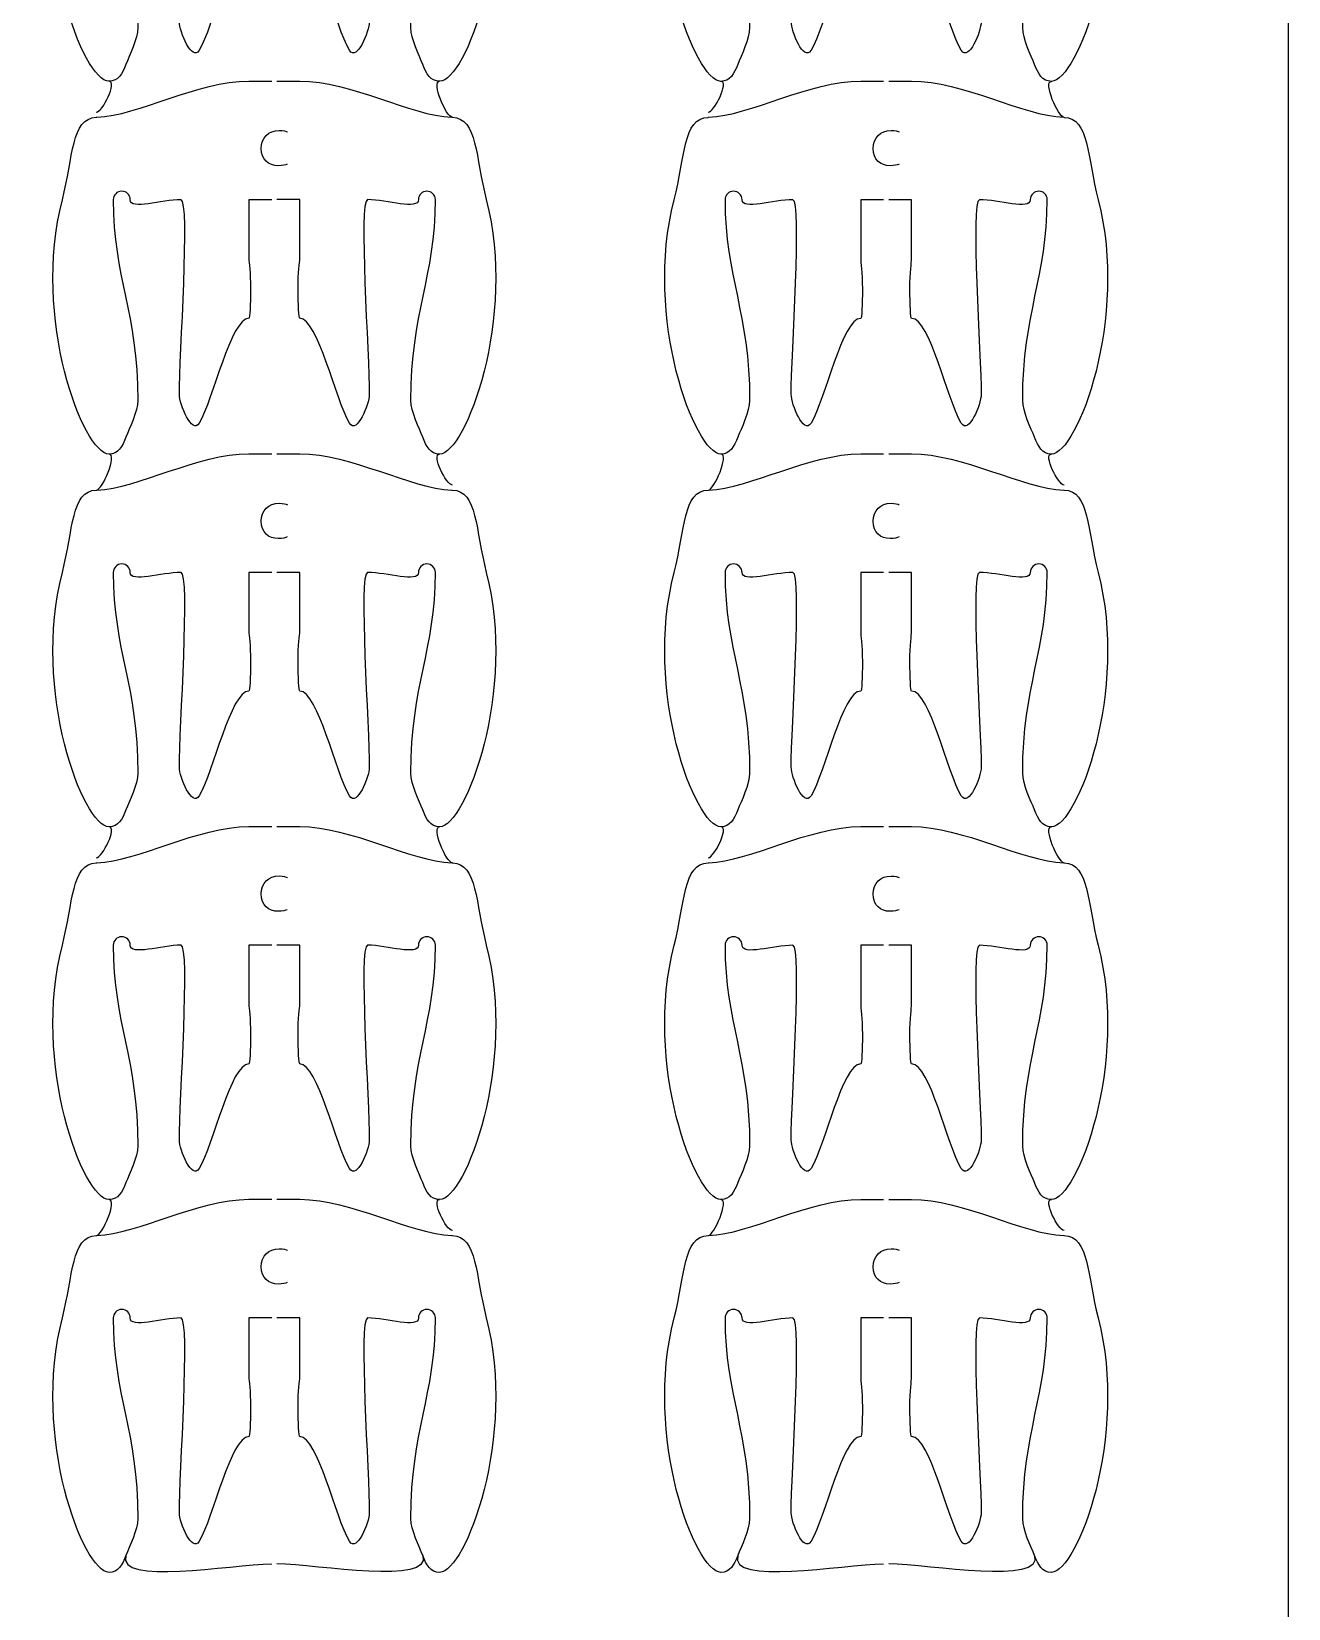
# Model space of a CAD drawing. Extents: x 0 to 300, y 0 to 300.
# Drawn here: x 225.9 to 300, y 114.1 to 207.1 of the extents above; entities that cross this region are included whole.
import ezdxf

# ---------------------------------------------------------------- set-up
doc = ezdxf.new("R2010")
doc.units = 0
doc.header["$MEASUREMENT"] = 0
doc.layers.add('DEFAULT', color=7, linetype='CONTINUOUS')

msp = doc.modelspace()

# ---------------------------------------------------------------- linework, layer by layer
at = {"layer": 'DEFAULT', "color": 1}
msp.add_lwpolyline([(299.999, 5.252), (299.999, 294.949)], dxfattribs=at)
for points, knots in [([(240.045, 219.146), (239.596, 219.146), (239.147, 219.146), (238.698, 219.146), (238.698, 217.98), (238.698, 216.813), (238.698, 215.647), (238.698, 215.47), (238.796, 214.863), (238.796, 213.897), (238.796, 212.93), (238.754, 212.147), (238.698, 212.147), (237.611, 212.147), (236.591, 207.328), (235.769, 205.973), (235.336, 205.257), (234.598, 207.085), (234.598, 207.656), (234.598, 209.868), (235.247, 219.146), (234.697, 219.146), (233.547, 219.146), (231.698, 218.511), (231.698, 219.146), (231.698, 219.421), (231.473, 219.647), (231.197, 219.647), (230.922, 219.647), (230.697, 219.421), (230.697, 219.146), (230.697, 214.542), (232.146, 212.496), (232.146, 207.307), (232.146, 206.651), (231.649, 205.642), (231.448, 205.141), (231.222, 204.583), (231.003, 204.139), (230.45, 204.139), (228.929, 204.139), (225.881, 212.189), (227.698, 219.146), (228.347, 221.64), (228.216, 223.962), (229.695, 224.004), (229.705, 224.004), (229.712, 224.004), (229.723, 224.007), (232.168, 224.096), (235.667, 226.145), (238.698, 226.145), (239.147, 226.145), (239.596, 226.145), (240.045, 226.145)], [0, 0, 0, 0, 3.82, 3.82, 3.82, 13.74, 13.74, 13.74, 14.74, 14.74, 14.74, 15.74, 15.74, 15.74, 16.74, 16.74, 16.74, 17.74, 17.74, 17.74, 18.74, 18.74, 18.74, 19.74, 19.74, 19.74, 20.74, 20.74, 20.74, 21.74, 21.74, 21.74, 22.74, 22.74, 22.74, 23.74, 23.74, 23.74, 24.74, 24.74, 24.74, 25.74, 25.74, 25.74, 26.74, 26.74, 26.74, 27.74, 27.74, 27.74, 28.74, 28.74, 28.74, 32.56, 32.56, 32.56, 32.56]), ([(240.349, 226.145), (240.798, 226.145), (241.247, 226.145), (241.696, 226.145), (244.726, 226.145), (248.226, 224.096), (250.671, 224.007), (250.681, 224.004), (250.688, 224.004), (250.699, 224.004), (252.177, 223.962), (252.047, 221.64), (252.696, 219.146), (254.513, 212.189), (251.465, 204.139), (249.944, 204.139), (249.39, 204.139), (249.168, 204.583), (248.946, 205.141), (248.741, 205.642), (248.247, 206.651), (248.247, 207.307), (248.247, 212.496), (249.697, 214.542), (249.697, 219.146), (249.697, 219.421), (249.471, 219.647), (249.196, 219.647), (248.921, 219.647), (248.695, 219.421), (248.695, 219.146), (248.695, 218.511), (246.847, 219.146), (245.697, 219.146), (245.146, 219.146), (245.799, 209.868), (245.799, 207.656), (245.799, 207.085), (245.062, 205.257), (244.628, 205.973), (243.802, 207.328), (242.783, 212.147), (241.696, 212.147), (241.643, 212.147), (241.597, 212.93), (241.597, 213.897), (241.597, 214.863), (241.696, 215.47), (241.696, 215.647), (241.696, 216.813), (241.696, 217.98), (241.696, 219.146), (241.247, 219.146), (240.798, 219.146), (240.349, 219.146)], [0, 0, 0, 0, 3.82, 3.82, 3.82, 4.82, 4.82, 4.82, 5.82, 5.82, 5.82, 6.82, 6.82, 6.82, 7.82, 7.82, 7.82, 8.82, 8.82, 8.82, 9.82, 9.82, 9.82, 10.82, 10.82, 10.82, 11.82, 11.82, 11.82, 12.82, 12.82, 12.82, 13.82, 13.82, 13.82, 14.82, 14.82, 14.82, 15.82, 15.82, 15.82, 16.82, 16.82, 16.82, 17.82, 17.82, 17.82, 18.82, 18.82, 18.82, 28.74, 28.74, 28.74, 32.56, 32.56, 32.56, 32.56]), ([(276.124, 219.145), (275.675, 219.145), (275.226, 219.145), (274.777, 219.145), (274.777, 217.979), (274.777, 216.812), (274.777, 215.646), (274.777, 215.469), (274.875, 214.862), (274.875, 213.896), (274.875, 212.929), (274.833, 212.146), (274.777, 212.146), (273.69, 212.146), (272.67, 207.327), (271.849, 205.972), (271.415, 205.256), (270.677, 207.084), (270.677, 207.655), (270.677, 209.867), (271.326, 219.145), (270.776, 219.145), (269.626, 219.145), (267.777, 218.51), (267.777, 219.145), (267.777, 219.42), (267.552, 219.646), (267.277, 219.646), (267.001, 219.646), (266.776, 219.42), (266.776, 219.145), (266.776, 214.541), (268.225, 212.495), (268.225, 207.306), (268.225, 206.65), (267.728, 205.641), (267.527, 205.14), (267.301, 204.582), (267.082, 204.138), (266.529, 204.138), (265.008, 204.138), (261.96, 212.188), (263.777, 219.145), (264.426, 221.639), (264.296, 223.96), (265.774, 224.003), (265.784, 224.003), (265.791, 224.003), (265.802, 224.006), (268.247, 224.095), (271.746, 226.144), (274.777, 226.144), (275.226, 226.144), (275.675, 226.144), (276.124, 226.144)], [0, 0, 0, 0, 3.82, 3.82, 3.82, 13.74, 13.74, 13.74, 14.74, 14.74, 14.74, 15.74, 15.74, 15.74, 16.74, 16.74, 16.74, 17.74, 17.74, 17.74, 18.74, 18.74, 18.74, 19.74, 19.74, 19.74, 20.74, 20.74, 20.74, 21.74, 21.74, 21.74, 22.74, 22.74, 22.74, 23.74, 23.74, 23.74, 24.74, 24.74, 24.74, 25.74, 25.74, 25.74, 26.74, 26.74, 26.74, 27.74, 27.74, 27.74, 28.74, 28.74, 28.74, 32.56, 32.56, 32.56, 32.56]), ([(276.428, 226.144), (276.877, 226.144), (277.326, 226.144), (277.775, 226.144), (280.806, 226.144), (284.305, 224.095), (286.75, 224.006), (286.76, 224.003), (286.767, 224.003), (286.778, 224.003), (288.256, 223.96), (288.126, 221.639), (288.775, 219.145), (290.592, 212.188), (287.544, 204.138), (286.023, 204.138), (285.469, 204.138), (285.247, 204.582), (285.025, 205.14), (284.82, 205.641), (284.326, 206.65), (284.326, 207.306), (284.326, 212.495), (285.776, 214.541), (285.776, 219.145), (285.776, 219.42), (285.55, 219.646), (285.275, 219.646), (285, 219.646), (284.774, 219.42), (284.774, 219.145), (284.774, 218.51), (282.926, 219.145), (281.776, 219.145), (281.225, 219.145), (281.878, 209.867), (281.878, 207.655), (281.878, 207.084), (281.141, 205.256), (280.707, 205.972), (279.881, 207.327), (278.862, 212.146), (277.775, 212.146), (277.722, 212.146), (277.676, 212.929), (277.676, 213.896), (277.676, 214.862), (277.775, 215.469), (277.775, 215.646), (277.775, 216.812), (277.775, 217.979), (277.775, 219.145), (277.326, 219.145), (276.877, 219.145), (276.428, 219.145)], [0, 0, 0, 0, 3.82, 3.82, 3.82, 4.82, 4.82, 4.82, 5.82, 5.82, 5.82, 6.82, 6.82, 6.82, 7.82, 7.82, 7.82, 8.82, 8.82, 8.82, 9.82, 9.82, 9.82, 10.82, 10.82, 10.82, 11.82, 11.82, 11.82, 12.82, 12.82, 12.82, 13.82, 13.82, 13.82, 14.82, 14.82, 14.82, 15.82, 15.82, 15.82, 16.82, 16.82, 16.82, 17.82, 17.82, 17.82, 18.82, 18.82, 18.82, 28.74, 28.74, 28.74, 32.56, 32.56, 32.56, 32.56]), ([(240.045, 197.157), (239.596, 197.157), (239.147, 197.157), (238.698, 197.157), (238.698, 195.991), (238.698, 194.824), (238.698, 193.658), (238.698, 193.482), (238.796, 192.875), (238.796, 191.908), (238.796, 190.942), (238.754, 190.158), (238.698, 190.158), (237.611, 190.158), (236.591, 185.339), (235.769, 183.981), (235.336, 183.269), (234.598, 185.092), (234.598, 185.668), (234.598, 187.879), (235.247, 197.157), (234.697, 197.157), (233.547, 197.157), (231.698, 196.522), (231.698, 197.157), (231.698, 197.433), (231.473, 197.658), (231.197, 197.658), (230.922, 197.658), (230.697, 197.433), (230.697, 197.157), (230.697, 192.554), (232.146, 190.508), (232.146, 185.318), (232.146, 184.662), (231.649, 183.653), (231.448, 183.152), (231.222, 182.595), (231.003, 182.15), (230.45, 182.15), (228.929, 182.15), (225.881, 190.201), (227.698, 197.157), (228.347, 199.652), (228.216, 201.973), (229.695, 202.015), (229.705, 202.015), (229.712, 202.015), (229.723, 202.019), (232.168, 202.107), (235.667, 204.157), (238.698, 204.157), (239.147, 204.157), (239.596, 204.157), (240.045, 204.157)], [0, 0, 0, 0, 3.82, 3.82, 3.82, 13.74, 13.74, 13.74, 14.74, 14.74, 14.74, 15.74, 15.74, 15.74, 16.74, 16.74, 16.74, 17.74, 17.74, 17.74, 18.74, 18.74, 18.74, 19.74, 19.74, 19.74, 20.74, 20.74, 20.74, 21.74, 21.74, 21.74, 22.74, 22.74, 22.74, 23.74, 23.74, 23.74, 24.74, 24.74, 24.74, 25.74, 25.74, 25.74, 26.74, 26.74, 26.74, 27.74, 27.74, 27.74, 28.74, 28.74, 28.74, 32.56, 32.56, 32.56, 32.56]), ([(240.349, 204.157), (240.798, 204.157), (241.247, 204.157), (241.696, 204.157), (244.726, 204.157), (248.226, 202.107), (250.671, 202.019), (250.681, 202.015), (250.688, 202.015), (250.699, 202.015), (252.177, 201.973), (252.047, 199.652), (252.696, 197.158), (254.513, 190.201), (251.465, 182.15), (249.944, 182.15), (249.39, 182.15), (249.168, 182.595), (248.946, 183.152), (248.741, 183.653), (248.247, 184.662), (248.247, 185.318), (248.247, 190.508), (249.697, 192.554), (249.697, 197.158), (249.697, 197.433), (249.471, 197.658), (249.196, 197.658), (248.921, 197.658), (248.695, 197.433), (248.695, 197.158), (248.695, 196.523), (246.847, 197.158), (245.697, 197.158), (245.146, 197.158), (245.799, 187.879), (245.799, 185.668), (245.799, 185.093), (245.062, 183.269), (244.628, 183.981), (243.802, 185.339), (242.783, 190.158), (241.696, 190.158), (241.643, 190.158), (241.597, 190.942), (241.597, 191.908), (241.597, 192.875), (241.696, 193.482), (241.696, 193.658), (241.696, 194.824), (241.696, 195.991), (241.696, 197.158), (241.247, 197.158), (240.798, 197.158), (240.349, 197.158)], [0, 0, 0, 0, 3.82, 3.82, 3.82, 4.82, 4.82, 4.82, 5.82, 5.82, 5.82, 6.82, 6.82, 6.82, 7.82, 7.82, 7.82, 8.82, 8.82, 8.82, 9.82, 9.82, 9.82, 10.82, 10.82, 10.82, 11.82, 11.82, 11.82, 12.82, 12.82, 12.82, 13.82, 13.82, 13.82, 14.82, 14.82, 14.82, 15.82, 15.82, 15.82, 16.82, 16.82, 16.82, 17.82, 17.82, 17.82, 18.82, 18.82, 18.82, 28.74, 28.74, 28.74, 32.56, 32.56, 32.56, 32.56]), ([(276.124, 197.156), (275.675, 197.156), (275.226, 197.156), (274.777, 197.156), (274.777, 195.99), (274.777, 194.823), (274.777, 193.657), (274.777, 193.48), (274.875, 192.874), (274.875, 191.907), (274.875, 190.94), (274.833, 190.157), (274.777, 190.157), (273.69, 190.157), (272.67, 185.338), (271.849, 183.98), (271.415, 183.268), (270.677, 185.091), (270.677, 185.666), (270.677, 187.878), (271.326, 197.156), (270.776, 197.156), (269.626, 197.156), (267.777, 196.521), (267.777, 197.156), (267.777, 197.432), (267.552, 197.657), (267.277, 197.657), (267.001, 197.657), (266.776, 197.432), (266.776, 197.156), (266.776, 192.553), (268.225, 190.507), (268.225, 185.317), (268.225, 184.661), (267.728, 183.652), (267.527, 183.151), (267.301, 182.594), (267.082, 182.149), (266.529, 182.149), (265.008, 182.149), (261.96, 190.2), (263.777, 197.156), (264.426, 199.651), (264.296, 201.972), (265.774, 202.014), (265.784, 202.014), (265.791, 202.014), (265.802, 202.018), (268.247, 202.106), (271.746, 204.156), (274.777, 204.156), (275.226, 204.156), (275.675, 204.156), (276.124, 204.156)], [0, 0, 0, 0, 3.82, 3.82, 3.82, 13.74, 13.74, 13.74, 14.74, 14.74, 14.74, 15.74, 15.74, 15.74, 16.74, 16.74, 16.74, 17.74, 17.74, 17.74, 18.74, 18.74, 18.74, 19.74, 19.74, 19.74, 20.74, 20.74, 20.74, 21.74, 21.74, 21.74, 22.74, 22.74, 22.74, 23.74, 23.74, 23.74, 24.74, 24.74, 24.74, 25.74, 25.74, 25.74, 26.74, 26.74, 26.74, 27.74, 27.74, 27.74, 28.74, 28.74, 28.74, 32.56, 32.56, 32.56, 32.56]), ([(276.428, 204.156), (276.877, 204.156), (277.326, 204.156), (277.775, 204.156), (280.806, 204.156), (284.305, 202.106), (286.75, 202.018), (286.76, 202.014), (286.767, 202.014), (286.778, 202.014), (288.256, 201.972), (288.126, 199.651), (288.775, 197.156), (290.592, 190.2), (287.544, 182.149), (286.023, 182.149), (285.469, 182.149), (285.247, 182.594), (285.025, 183.151), (284.82, 183.652), (284.326, 184.661), (284.326, 185.317), (284.326, 190.507), (285.776, 192.553), (285.776, 197.156), (285.776, 197.432), (285.55, 197.657), (285.275, 197.657), (285, 197.657), (284.774, 197.432), (284.774, 197.156), (284.774, 196.521), (282.926, 197.156), (281.776, 197.156), (281.225, 197.156), (281.878, 187.878), (281.878, 185.666), (281.878, 185.091), (281.141, 183.268), (280.707, 183.98), (279.881, 185.338), (278.862, 190.157), (277.775, 190.157), (277.722, 190.157), (277.676, 190.94), (277.676, 191.907), (277.676, 192.874), (277.775, 193.48), (277.775, 193.657), (277.775, 194.823), (277.775, 195.99), (277.775, 197.156), (277.326, 197.156), (276.877, 197.156), (276.428, 197.156)], [0, 0, 0, 0, 3.82, 3.82, 3.82, 4.82, 4.82, 4.82, 5.82, 5.82, 5.82, 6.82, 6.82, 6.82, 7.82, 7.82, 7.82, 8.82, 8.82, 8.82, 9.82, 9.82, 9.82, 10.82, 10.82, 10.82, 11.82, 11.82, 11.82, 12.82, 12.82, 12.82, 13.82, 13.82, 13.82, 14.82, 14.82, 14.82, 15.82, 15.82, 15.82, 16.82, 16.82, 16.82, 17.82, 17.82, 17.82, 18.82, 18.82, 18.82, 28.74, 28.74, 28.74, 32.56, 32.56, 32.56, 32.56]), ([(240.045, 175.169), (239.596, 175.169), (239.147, 175.169), (238.698, 175.169), (238.698, 174.002), (238.698, 172.836), (238.698, 171.669), (238.698, 171.493), (238.796, 170.886), (238.796, 169.92), (238.796, 168.953), (238.754, 168.17), (238.698, 168.17), (237.611, 168.17), (236.591, 163.347), (235.769, 161.993), (235.336, 161.28), (234.598, 163.104), (234.598, 163.675), (234.598, 165.887), (235.247, 175.169), (234.697, 175.169), (233.547, 175.169), (231.698, 174.534), (231.698, 175.169), (231.698, 175.444), (231.473, 175.67), (231.197, 175.67), (230.922, 175.67), (230.697, 175.444), (230.697, 175.169), (230.697, 170.565), (232.146, 168.519), (232.146, 163.33), (232.146, 162.673), (231.649, 161.665), (231.448, 161.164), (231.222, 160.606), (231.003, 160.162), (230.45, 160.162), (228.929, 160.162), (225.881, 168.212), (227.698, 175.169), (228.347, 177.663), (228.216, 179.984), (229.695, 180.027), (229.705, 180.027), (229.712, 180.027), (229.723, 180.03), (232.168, 180.118), (235.667, 182.168), (238.698, 182.168), (239.147, 182.168), (239.596, 182.168), (240.045, 182.168)], [0, 0, 0, 0, 3.82, 3.82, 3.82, 13.74, 13.74, 13.74, 14.74, 14.74, 14.74, 15.74, 15.74, 15.74, 16.74, 16.74, 16.74, 17.74, 17.74, 17.74, 18.74, 18.74, 18.74, 19.74, 19.74, 19.74, 20.74, 20.74, 20.74, 21.74, 21.74, 21.74, 22.74, 22.74, 22.74, 23.74, 23.74, 23.74, 24.74, 24.74, 24.74, 25.74, 25.74, 25.74, 26.74, 26.74, 26.74, 27.74, 27.74, 27.74, 28.74, 28.74, 28.74, 32.56, 32.56, 32.56, 32.56]), ([(240.349, 182.168), (240.798, 182.168), (241.247, 182.168), (241.696, 182.168), (244.726, 182.168), (248.226, 180.118), (250.671, 180.03), (250.681, 180.027), (250.688, 180.027), (250.699, 180.027), (252.177, 179.984), (252.047, 177.663), (252.696, 175.169), (254.513, 168.212), (251.465, 160.162), (249.944, 160.162), (249.39, 160.162), (249.168, 160.606), (248.946, 161.164), (248.741, 161.665), (248.247, 162.673), (248.247, 163.33), (248.247, 168.519), (249.697, 170.565), (249.697, 175.169), (249.697, 175.444), (249.471, 175.67), (249.196, 175.67), (248.921, 175.67), (248.695, 175.444), (248.695, 175.169), (248.695, 174.534), (246.847, 175.169), (245.697, 175.169), (245.146, 175.169), (245.799, 165.887), (245.799, 163.675), (245.799, 163.104), (245.062, 161.28), (244.628, 161.993), (243.802, 163.347), (242.783, 168.17), (241.696, 168.17), (241.643, 168.17), (241.597, 168.953), (241.597, 169.92), (241.597, 170.886), (241.696, 171.493), (241.696, 171.669), (241.696, 172.836), (241.696, 174.002), (241.696, 175.169), (241.247, 175.169), (240.798, 175.169), (240.349, 175.169)], [0, 0, 0, 0, 3.82, 3.82, 3.82, 4.82, 4.82, 4.82, 5.82, 5.82, 5.82, 6.82, 6.82, 6.82, 7.82, 7.82, 7.82, 8.82, 8.82, 8.82, 9.82, 9.82, 9.82, 10.82, 10.82, 10.82, 11.82, 11.82, 11.82, 12.82, 12.82, 12.82, 13.82, 13.82, 13.82, 14.82, 14.82, 14.82, 15.82, 15.82, 15.82, 16.82, 16.82, 16.82, 17.82, 17.82, 17.82, 18.82, 18.82, 18.82, 28.74, 28.74, 28.74, 32.56, 32.56, 32.56, 32.56]), ([(276.124, 175.168), (275.675, 175.168), (275.226, 175.168), (274.777, 175.168), (274.777, 174.001), (274.777, 172.835), (274.777, 171.668), (274.777, 171.492), (274.875, 170.885), (274.875, 169.918), (274.875, 168.952), (274.833, 168.169), (274.777, 168.169), (273.69, 168.169), (272.67, 163.346), (271.849, 161.992), (271.415, 161.279), (270.677, 163.103), (270.677, 163.674), (270.677, 165.886), (271.326, 175.168), (270.776, 175.168), (269.626, 175.168), (267.777, 174.533), (267.777, 175.168), (267.777, 175.443), (267.552, 175.669), (267.277, 175.669), (267.001, 175.669), (266.776, 175.443), (266.776, 175.168), (266.776, 170.564), (268.225, 168.518), (268.225, 163.329), (268.225, 162.672), (267.728, 161.663), (267.527, 161.163), (267.301, 160.605), (267.082, 160.161), (266.529, 160.161), (265.008, 160.161), (261.96, 168.211), (263.777, 175.168), (264.426, 177.662), (264.296, 179.983), (265.774, 180.026), (265.784, 180.026), (265.791, 180.026), (265.802, 180.029), (268.247, 180.117), (271.746, 182.167), (274.777, 182.167), (275.226, 182.167), (275.675, 182.167), (276.124, 182.167)], [0, 0, 0, 0, 3.82, 3.82, 3.82, 13.74, 13.74, 13.74, 14.74, 14.74, 14.74, 15.74, 15.74, 15.74, 16.74, 16.74, 16.74, 17.74, 17.74, 17.74, 18.74, 18.74, 18.74, 19.74, 19.74, 19.74, 20.74, 20.74, 20.74, 21.74, 21.74, 21.74, 22.74, 22.74, 22.74, 23.74, 23.74, 23.74, 24.74, 24.74, 24.74, 25.74, 25.74, 25.74, 26.74, 26.74, 26.74, 27.74, 27.74, 27.74, 28.74, 28.74, 28.74, 32.56, 32.56, 32.56, 32.56]), ([(276.428, 182.167), (276.877, 182.167), (277.326, 182.167), (277.775, 182.167), (280.806, 182.167), (284.305, 180.117), (286.75, 180.029), (286.76, 180.026), (286.767, 180.026), (286.778, 180.026), (288.256, 179.983), (288.126, 177.662), (288.775, 175.168), (290.592, 168.211), (287.544, 160.161), (286.023, 160.161), (285.469, 160.161), (285.247, 160.605), (285.025, 161.163), (284.82, 161.663), (284.326, 162.672), (284.326, 163.329), (284.326, 168.518), (285.776, 170.564), (285.776, 175.168), (285.776, 175.443), (285.55, 175.669), (285.275, 175.669), (285, 175.669), (284.774, 175.443), (284.774, 175.168), (284.774, 174.533), (282.926, 175.168), (281.776, 175.168), (281.225, 175.168), (281.878, 165.886), (281.878, 163.674), (281.878, 163.103), (281.141, 161.279), (280.707, 161.992), (279.881, 163.346), (278.862, 168.169), (277.775, 168.169), (277.722, 168.169), (277.676, 168.952), (277.676, 169.918), (277.676, 170.885), (277.775, 171.492), (277.775, 171.668), (277.775, 172.835), (277.775, 174.001), (277.775, 175.168), (277.326, 175.168), (276.877, 175.168), (276.428, 175.168)], [0, 0, 0, 0, 3.82, 3.82, 3.82, 4.82, 4.82, 4.82, 5.82, 5.82, 5.82, 6.82, 6.82, 6.82, 7.82, 7.82, 7.82, 8.82, 8.82, 8.82, 9.82, 9.82, 9.82, 10.82, 10.82, 10.82, 11.82, 11.82, 11.82, 12.82, 12.82, 12.82, 13.82, 13.82, 13.82, 14.82, 14.82, 14.82, 15.82, 15.82, 15.82, 16.82, 16.82, 16.82, 17.82, 17.82, 17.82, 18.82, 18.82, 18.82, 28.74, 28.74, 28.74, 32.56, 32.56, 32.56, 32.56]), ([(240.045, 153.177), (239.596, 153.177), (239.147, 153.177), (238.698, 153.177), (238.698, 152.01), (238.698, 150.844), (238.698, 149.677), (238.698, 149.501), (238.796, 148.894), (238.796, 147.927), (238.796, 146.961), (238.754, 146.178), (238.698, 146.178), (237.611, 146.178), (236.591, 141.359), (235.769, 140.004), (235.336, 139.288), (234.598, 141.115), (234.598, 141.687), (234.598, 143.899), (235.247, 153.177), (234.697, 153.177), (233.547, 153.177), (231.698, 152.542), (231.698, 153.177), (231.698, 153.452), (231.473, 153.678), (231.197, 153.678), (230.922, 153.678), (230.697, 153.452), (230.697, 153.177), (230.697, 148.573), (232.146, 146.527), (232.146, 141.337), (232.146, 140.681), (231.649, 139.672), (231.448, 139.171), (231.222, 138.614), (231.003, 138.17), (230.45, 138.17), (228.929, 138.17), (225.881, 146.22), (227.698, 153.177), (228.347, 155.671), (228.216, 157.992), (229.695, 158.034), (229.705, 158.034), (229.712, 158.034), (229.723, 158.038), (232.168, 158.126), (235.667, 160.176), (238.698, 160.176), (239.147, 160.176), (239.596, 160.176), (240.045, 160.176)], [0, 0, 0, 0, 3.82, 3.82, 3.82, 13.74, 13.74, 13.74, 14.74, 14.74, 14.74, 15.74, 15.74, 15.74, 16.74, 16.74, 16.74, 17.74, 17.74, 17.74, 18.74, 18.74, 18.74, 19.74, 19.74, 19.74, 20.74, 20.74, 20.74, 21.74, 21.74, 21.74, 22.74, 22.74, 22.74, 23.74, 23.74, 23.74, 24.74, 24.74, 24.74, 25.74, 25.74, 25.74, 26.74, 26.74, 26.74, 27.74, 27.74, 27.74, 28.74, 28.74, 28.74, 32.56, 32.56, 32.56, 32.56]), ([(240.349, 160.176), (240.798, 160.176), (241.247, 160.176), (241.696, 160.176), (244.726, 160.176), (248.226, 158.126), (250.671, 158.038), (250.681, 158.034), (250.688, 158.034), (250.699, 158.034), (252.177, 157.992), (252.047, 155.671), (252.696, 153.177), (254.513, 146.22), (251.465, 138.17), (249.944, 138.17), (249.39, 138.17), (249.168, 138.614), (248.946, 139.171), (248.741, 139.672), (248.247, 140.681), (248.247, 141.337), (248.247, 146.527), (249.697, 148.573), (249.697, 153.177), (249.697, 153.452), (249.471, 153.678), (249.196, 153.678), (248.921, 153.678), (248.695, 153.452), (248.695, 153.177), (248.695, 152.542), (246.847, 153.177), (245.697, 153.177), (245.146, 153.177), (245.799, 143.899), (245.799, 141.687), (245.799, 141.115), (245.062, 139.288), (244.628, 140.004), (243.802, 141.359), (242.783, 146.178), (241.696, 146.178), (241.643, 146.178), (241.597, 146.961), (241.597, 147.927), (241.597, 148.894), (241.696, 149.501), (241.696, 149.677), (241.696, 150.844), (241.696, 152.01), (241.696, 153.177), (241.247, 153.177), (240.798, 153.177), (240.349, 153.177)], [0, 0, 0, 0, 3.82, 3.82, 3.82, 4.82, 4.82, 4.82, 5.82, 5.82, 5.82, 6.82, 6.82, 6.82, 7.82, 7.82, 7.82, 8.82, 8.82, 8.82, 9.82, 9.82, 9.82, 10.82, 10.82, 10.82, 11.82, 11.82, 11.82, 12.82, 12.82, 12.82, 13.82, 13.82, 13.82, 14.82, 14.82, 14.82, 15.82, 15.82, 15.82, 16.82, 16.82, 16.82, 17.82, 17.82, 17.82, 18.82, 18.82, 18.82, 28.74, 28.74, 28.74, 32.56, 32.56, 32.56, 32.56]), ([(276.124, 153.176), (275.675, 153.176), (275.226, 153.176), (274.777, 153.176), (274.777, 152.009), (274.777, 150.843), (274.777, 149.676), (274.777, 149.5), (274.875, 148.893), (274.875, 147.926), (274.875, 146.96), (274.833, 146.177), (274.777, 146.177), (273.69, 146.177), (272.67, 141.358), (271.849, 140.003), (271.415, 139.287), (270.677, 141.114), (270.677, 141.686), (270.677, 143.898), (271.326, 153.176), (270.776, 153.176), (269.626, 153.176), (267.777, 152.541), (267.777, 153.176), (267.777, 153.451), (267.552, 153.677), (267.277, 153.677), (267.001, 153.677), (266.776, 153.451), (266.776, 153.176), (266.776, 148.572), (268.225, 146.526), (268.225, 141.336), (268.225, 140.68), (267.728, 139.671), (267.527, 139.17), (267.301, 138.613), (267.082, 138.168), (266.529, 138.168), (265.008, 138.168), (261.96, 146.219), (263.777, 153.176), (264.426, 155.67), (264.296, 157.991), (265.774, 158.033), (265.784, 158.033), (265.791, 158.033), (265.802, 158.037), (268.247, 158.125), (271.746, 160.175), (274.777, 160.175), (275.226, 160.175), (275.675, 160.175), (276.124, 160.175)], [0, 0, 0, 0, 3.82, 3.82, 3.82, 13.74, 13.74, 13.74, 14.74, 14.74, 14.74, 15.74, 15.74, 15.74, 16.74, 16.74, 16.74, 17.74, 17.74, 17.74, 18.74, 18.74, 18.74, 19.74, 19.74, 19.74, 20.74, 20.74, 20.74, 21.74, 21.74, 21.74, 22.74, 22.74, 22.74, 23.74, 23.74, 23.74, 24.74, 24.74, 24.74, 25.74, 25.74, 25.74, 26.74, 26.74, 26.74, 27.74, 27.74, 27.74, 28.74, 28.74, 28.74, 32.56, 32.56, 32.56, 32.56]), ([(276.428, 160.175), (276.877, 160.175), (277.326, 160.175), (277.775, 160.175), (280.806, 160.175), (284.305, 158.125), (286.75, 158.037), (286.76, 158.033), (286.767, 158.033), (286.778, 158.033), (288.256, 157.991), (288.126, 155.67), (288.775, 153.176), (290.592, 146.219), (287.544, 138.168), (286.023, 138.168), (285.469, 138.168), (285.247, 138.613), (285.025, 139.17), (284.82, 139.671), (284.326, 140.68), (284.326, 141.336), (284.326, 146.526), (285.776, 148.572), (285.776, 153.176), (285.776, 153.451), (285.55, 153.677), (285.275, 153.677), (285, 153.677), (284.774, 153.451), (284.774, 153.176), (284.774, 152.541), (282.926, 153.176), (281.776, 153.176), (281.225, 153.176), (281.878, 143.898), (281.878, 141.686), (281.878, 141.114), (281.141, 139.287), (280.707, 140.003), (279.881, 141.358), (278.862, 146.177), (277.775, 146.177), (277.722, 146.177), (277.676, 146.96), (277.676, 147.926), (277.676, 148.893), (277.775, 149.5), (277.775, 149.676), (277.775, 150.843), (277.775, 152.009), (277.775, 153.176), (277.326, 153.176), (276.877, 153.176), (276.428, 153.176)], [0, 0, 0, 0, 3.82, 3.82, 3.82, 4.82, 4.82, 4.82, 5.82, 5.82, 5.82, 6.82, 6.82, 6.82, 7.82, 7.82, 7.82, 8.82, 8.82, 8.82, 9.82, 9.82, 9.82, 10.82, 10.82, 10.82, 11.82, 11.82, 11.82, 12.82, 12.82, 12.82, 13.82, 13.82, 13.82, 14.82, 14.82, 14.82, 15.82, 15.82, 15.82, 16.82, 16.82, 16.82, 17.82, 17.82, 17.82, 18.82, 18.82, 18.82, 28.74, 28.74, 28.74, 32.56, 32.56, 32.56, 32.56]), ([(240.045, 131.188), (239.596, 131.188), (239.147, 131.188), (238.698, 131.188), (238.698, 130.022), (238.698, 128.855), (238.698, 127.689), (238.698, 127.512), (238.796, 126.905), (238.796, 125.939), (238.796, 124.972), (238.754, 124.189), (238.698, 124.189), (237.611, 124.189), (236.591, 119.37), (235.769, 118.015), (235.336, 117.299), (234.598, 119.123), (234.598, 119.698), (234.598, 121.91), (235.247, 131.188), (234.697, 131.188), (233.547, 131.188), (231.698, 130.553), (231.698, 131.188), (231.698, 131.463), (231.473, 131.689), (231.197, 131.689), (230.922, 131.689), (230.697, 131.463), (230.697, 131.188), (230.697, 126.584), (232.146, 124.538), (232.146, 119.349), (232.146, 118.693), (231.649, 117.684), (231.448, 117.183), (231.222, 116.625), (231.003, 116.181), (230.45, 116.181), (228.929, 116.181), (225.881, 124.231), (227.698, 131.188), (228.347, 133.682), (228.216, 136.003), (229.695, 136.046), (229.705, 136.046), (229.712, 136.046), (229.723, 136.049), (232.168, 136.138), (235.667, 138.187), (238.698, 138.187), (239.147, 138.187), (239.596, 138.187), (240.045, 138.187)], [0, 0, 0, 0, 3.82, 3.82, 3.82, 13.74, 13.74, 13.74, 14.74, 14.74, 14.74, 15.74, 15.74, 15.74, 16.74, 16.74, 16.74, 17.74, 17.74, 17.74, 18.74, 18.74, 18.74, 19.74, 19.74, 19.74, 20.74, 20.74, 20.74, 21.74, 21.74, 21.74, 22.74, 22.74, 22.74, 23.74, 23.74, 23.74, 24.74, 24.74, 24.74, 25.74, 25.74, 25.74, 26.74, 26.74, 26.74, 27.74, 27.74, 27.74, 28.74, 28.74, 28.74, 32.56, 32.56, 32.56, 32.56]), ([(240.349, 138.187), (240.798, 138.187), (241.247, 138.187), (241.696, 138.187), (244.726, 138.187), (248.226, 136.138), (250.671, 136.049), (250.681, 136.046), (250.688, 136.046), (250.699, 136.046), (252.177, 136.003), (252.047, 133.682), (252.696, 131.188), (254.513, 124.231), (251.465, 116.181), (249.944, 116.181), (249.39, 116.181), (249.168, 116.625), (248.946, 117.183), (248.741, 117.684), (248.247, 118.693), (248.247, 119.349), (248.247, 124.538), (249.697, 126.584), (249.697, 131.188), (249.697, 131.463), (249.471, 131.689), (249.196, 131.689), (248.921, 131.689), (248.695, 131.463), (248.695, 131.188), (248.695, 130.553), (246.847, 131.188), (245.697, 131.188), (245.146, 131.188), (245.799, 121.91), (245.799, 119.698), (245.799, 119.123), (245.062, 117.299), (244.628, 118.015), (243.802, 119.37), (242.783, 124.189), (241.696, 124.189), (241.643, 124.189), (241.597, 124.972), (241.597, 125.939), (241.597, 126.905), (241.696, 127.512), (241.696, 127.689), (241.696, 128.855), (241.696, 130.022), (241.696, 131.188), (241.247, 131.188), (240.798, 131.188), (240.349, 131.188)], [0, 0, 0, 0, 3.82, 3.82, 3.82, 4.82, 4.82, 4.82, 5.82, 5.82, 5.82, 6.82, 6.82, 6.82, 7.82, 7.82, 7.82, 8.82, 8.82, 8.82, 9.82, 9.82, 9.82, 10.82, 10.82, 10.82, 11.82, 11.82, 11.82, 12.82, 12.82, 12.82, 13.82, 13.82, 13.82, 14.82, 14.82, 14.82, 15.82, 15.82, 15.82, 16.82, 16.82, 16.82, 17.82, 17.82, 17.82, 18.82, 18.82, 18.82, 28.74, 28.74, 28.74, 32.56, 32.56, 32.56, 32.56]), ([(276.124, 131.187), (275.675, 131.187), (275.226, 131.187), (274.777, 131.187), (274.777, 130.02), (274.777, 128.854), (274.777, 127.687), (274.777, 127.511), (274.875, 126.904), (274.875, 125.938), (274.875, 124.971), (274.833, 124.188), (274.777, 124.188), (273.69, 124.188), (272.67, 119.369), (271.849, 118.014), (271.415, 117.298), (270.677, 119.122), (270.677, 119.697), (270.677, 121.909), (271.326, 131.187), (270.776, 131.187), (269.626, 131.187), (267.777, 130.552), (267.777, 131.187), (267.777, 131.462), (267.552, 131.688), (267.277, 131.688), (267.001, 131.688), (266.776, 131.462), (266.776, 131.187), (266.776, 126.583), (268.225, 124.537), (268.225, 119.348), (268.225, 118.692), (267.728, 117.683), (267.527, 117.182), (267.301, 116.624), (267.082, 116.18), (266.529, 116.18), (265.008, 116.18), (261.96, 124.23), (263.777, 131.187), (264.426, 133.681), (264.296, 136.002), (265.774, 136.045), (265.784, 136.045), (265.791, 136.045), (265.802, 136.048), (268.247, 136.136), (271.746, 138.186), (274.777, 138.186), (275.226, 138.186), (275.675, 138.186), (276.124, 138.186)], [0, 0, 0, 0, 3.82, 3.82, 3.82, 13.74, 13.74, 13.74, 14.74, 14.74, 14.74, 15.74, 15.74, 15.74, 16.74, 16.74, 16.74, 17.74, 17.74, 17.74, 18.74, 18.74, 18.74, 19.74, 19.74, 19.74, 20.74, 20.74, 20.74, 21.74, 21.74, 21.74, 22.74, 22.74, 22.74, 23.74, 23.74, 23.74, 24.74, 24.74, 24.74, 25.74, 25.74, 25.74, 26.74, 26.74, 26.74, 27.74, 27.74, 27.74, 28.74, 28.74, 28.74, 32.56, 32.56, 32.56, 32.56]), ([(276.428, 138.186), (276.877, 138.186), (277.326, 138.186), (277.775, 138.186), (280.806, 138.186), (284.305, 136.136), (286.75, 136.048), (286.76, 136.045), (286.767, 136.045), (286.778, 136.045), (288.256, 136.002), (288.126, 133.681), (288.775, 131.187), (290.592, 124.23), (287.544, 116.18), (286.023, 116.18), (285.469, 116.18), (285.247, 116.624), (285.025, 117.182), (284.82, 117.683), (284.326, 118.692), (284.326, 119.348), (284.326, 124.537), (285.776, 126.583), (285.776, 131.187), (285.776, 131.462), (285.55, 131.688), (285.275, 131.688), (285, 131.688), (284.774, 131.462), (284.774, 131.187), (284.774, 130.552), (282.926, 131.187), (281.776, 131.187), (281.225, 131.187), (281.878, 121.909), (281.878, 119.697), (281.878, 119.122), (281.141, 117.298), (280.707, 118.014), (279.881, 119.369), (278.862, 124.188), (277.775, 124.188), (277.722, 124.188), (277.676, 124.971), (277.676, 125.938), (277.676, 126.904), (277.775, 127.511), (277.775, 127.687), (277.775, 128.854), (277.775, 130.02), (277.775, 131.187), (277.326, 131.187), (276.877, 131.187), (276.428, 131.187)], [0, 0, 0, 0, 3.82, 3.82, 3.82, 4.82, 4.82, 4.82, 5.82, 5.82, 5.82, 6.82, 6.82, 6.82, 7.82, 7.82, 7.82, 8.82, 8.82, 8.82, 9.82, 9.82, 9.82, 10.82, 10.82, 10.82, 11.82, 11.82, 11.82, 12.82, 12.82, 12.82, 13.82, 13.82, 13.82, 14.82, 14.82, 14.82, 15.82, 15.82, 15.82, 16.82, 16.82, 16.82, 17.82, 17.82, 17.82, 18.82, 18.82, 18.82, 28.74, 28.74, 28.74, 32.56, 32.56, 32.56, 32.56])]:
    msp.add_open_spline(points, degree=3, knots=knots, dxfattribs=at)
for points in [[(229.695, 202.315), (230.065, 202.315), (230.958, 204.139), (230.45, 204.139)], [(250.7, 202.015), (250.33, 202.015), (249.437, 204.139), (249.945, 204.139)], [(265.774, 202.314), (266.144, 202.314), (267.037, 204.138), (266.529, 204.138)], [(286.779, 202.014), (286.409, 202.014), (285.516, 204.138), (286.024, 204.138)], [(229.695, 180.025), (230.065, 180.025), (230.958, 182.15), (230.45, 182.15)], [(250.7, 180.325), (250.33, 180.325), (249.437, 182.15), (249.945, 182.15)], [(265.774, 180.024), (266.144, 180.024), (267.037, 182.149), (266.529, 182.149)], [(286.779, 180.324), (286.409, 180.324), (285.516, 182.149), (286.024, 182.149)], [(229.695, 158.335), (230.065, 158.335), (230.958, 160.16), (230.45, 160.16)], [(250.7, 158.035), (250.33, 158.035), (249.437, 160.16), (249.945, 160.16)], [(265.774, 158.334), (266.144, 158.334), (267.037, 160.159), (266.529, 160.159)], [(286.779, 158.034), (286.409, 158.034), (285.516, 160.159), (286.024, 160.159)], [(229.695, 136.046), (230.065, 136.046), (230.958, 138.17), (230.45, 138.17)], [(250.7, 136.346), (250.33, 136.346), (249.437, 138.17), (249.945, 138.17)], [(265.774, 136.044), (266.144, 136.044), (267.037, 138.169), (266.529, 138.169)], [(286.779, 136.344), (286.409, 136.344), (285.516, 138.169), (286.024, 138.169)], [(231.448, 117.183), (230.887, 115.401), (237.597, 116.636), (240.045, 116.685)], [(248.946, 117.183), (249.51, 115.401), (242.8, 116.636), (240.349, 116.685)], [(267.527, 117.182), (266.966, 115.4), (273.676, 116.635), (276.124, 116.684)], [(285.025, 117.182), (285.589, 115.4), (278.879, 116.635), (276.428, 116.684)]]:
    msp.add_open_spline(points, degree=3, dxfattribs=at)
at = {"layer": 'DEFAULT', "color": 250}
for points in [[(240.963, 199.253), (240.867, 199.205), (240.675, 199.157), (240.429, 199.157), (239.86, 199.157), (239.431, 199.517), (239.431, 200.179), (239.431, 200.812), (239.86, 201.241), (240.486, 201.241), (240.738, 201.241), (240.897, 201.187), (240.966, 201.151)], [(277.042, 199.252), (276.946, 199.204), (276.754, 199.156), (276.508, 199.156), (275.939, 199.156), (275.51, 199.516), (275.51, 200.178), (275.51, 200.811), (275.939, 201.24), (276.565, 201.24), (276.817, 201.24), (276.976, 201.186), (277.045, 201.15)], [(240.963, 177.263), (240.867, 177.215), (240.675, 177.167), (240.429, 177.167), (239.86, 177.167), (239.431, 177.527), (239.431, 178.19), (239.431, 178.822), (239.86, 179.251), (240.486, 179.251), (240.738, 179.251), (240.897, 179.197), (240.966, 179.161)], [(277.042, 177.262), (276.946, 177.214), (276.754, 177.166), (276.508, 177.166), (275.939, 177.166), (275.51, 177.526), (275.51, 178.188), (275.51, 178.821), (275.939, 179.25), (276.565, 179.25), (276.817, 179.25), (276.976, 179.196), (277.045, 179.16)], [(240.963, 155.273), (240.867, 155.226), (240.675, 155.178), (240.429, 155.178), (239.86, 155.178), (239.431, 155.537), (239.431, 156.2), (239.431, 156.832), (239.86, 157.261), (240.486, 157.261), (240.738, 157.261), (240.897, 157.207), (240.966, 157.171)], [(277.042, 155.272), (276.946, 155.224), (276.754, 155.176), (276.508, 155.176), (275.939, 155.176), (275.51, 155.536), (275.51, 156.199), (275.51, 156.831), (275.939, 157.26), (276.565, 157.26), (276.817, 157.26), (276.976, 157.206), (277.045, 157.17)], [(240.963, 133.284), (240.867, 133.236), (240.675, 133.188), (240.429, 133.188), (239.86, 133.188), (239.431, 133.548), (239.431, 134.21), (239.431, 134.843), (239.86, 135.272), (240.486, 135.272), (240.738, 135.272), (240.897, 135.218), (240.966, 135.182)], [(277.042, 133.283), (276.946, 133.235), (276.754, 133.187), (276.508, 133.187), (275.939, 133.187), (275.51, 133.547), (275.51, 134.209), (275.51, 134.842), (275.939, 135.271), (276.565, 135.271), (276.817, 135.271), (276.976, 135.217), (277.045, 135.181)]]:
    msp.add_open_spline(points, degree=3, knots=[0, 0, 0, 0, 1, 1, 1, 2, 2, 2, 3, 3, 3, 4, 4, 4, 4], dxfattribs=at)

doc.saveas('drawing.dxf')
